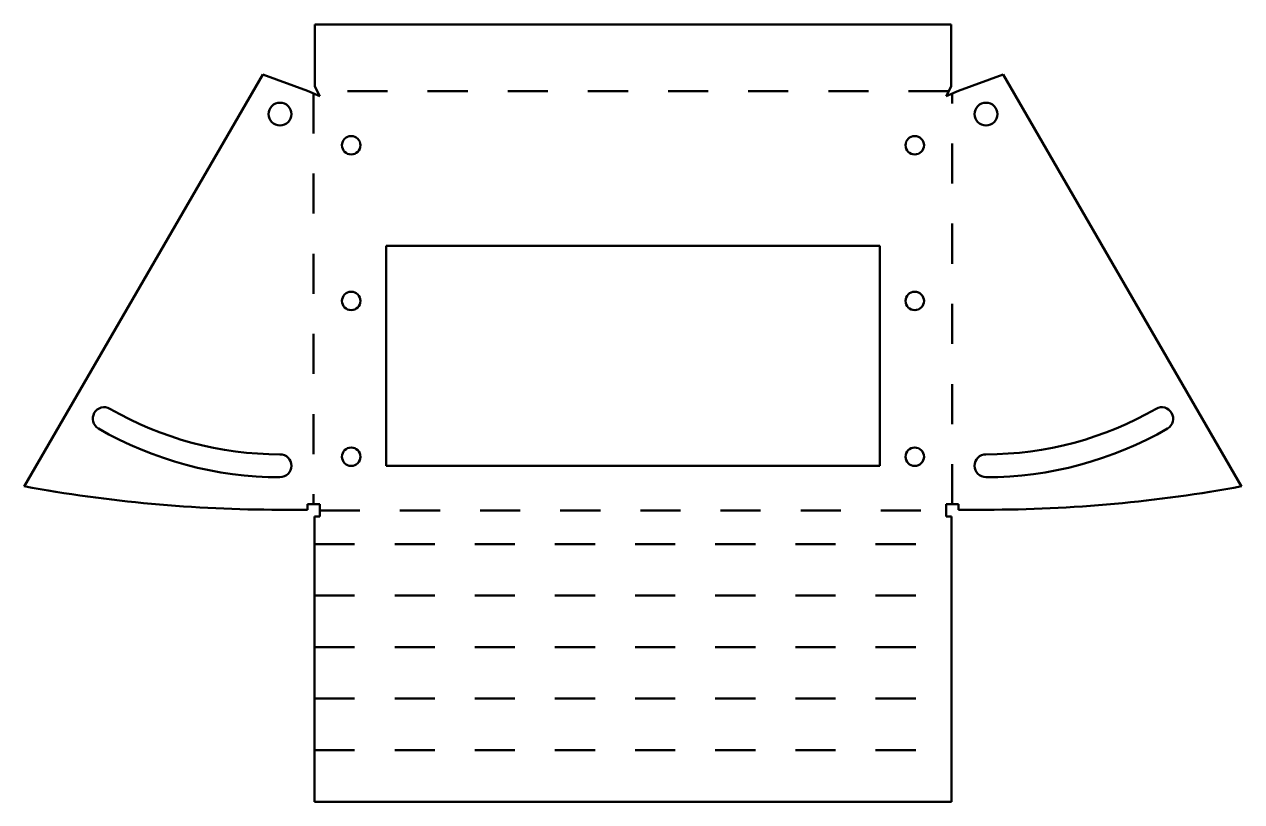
# Model space of a CAD drawing. Header units: inches. Extents: x 1.9 to 15.8, y 3.6 to 12.5.
import ezdxf

# ---------------------------------------------------------------- set-up
doc = ezdxf.new("R2010")
doc.units = ezdxf.units.IN
doc.header["$MEASUREMENT"] = 0
doc.linetypes.add('Dashed Space', pattern=[0.912, 0.456, -0.456])
doc.layers.add('IV_BEND_DOWN', color=131, linetype='Dashed Space', lineweight=50, true_color=0x80ffff)
doc.layers.add('IV_EXTERIOR_PROFILES', color=7, linetype='Continuous', lineweight=50)
doc.layers.add('IV_INTERIOR_PROFILES', color=7, linetype='Continuous', lineweight=50)

msp = doc.modelspace()

# ---------------------------------------------------------------- linework, layer by layer
at = {"layer": 'IV_BEND_DOWN'}
for p, q in [((5.208, 11.675), (5.208, 7.001)), ((12.433, 11.7), (5.251, 11.7)), ((12.475, 7.001), (12.475, 11.675)), ((5.278, 6.931), (12.405, 6.931)), ((5.218, 6.548), (12.465, 6.548)), ((5.218, 5.962), (12.465, 5.962)), ((5.218, 5.376), (12.465, 5.376)), ((5.218, 4.79), (12.465, 4.79)), ((5.218, 4.204), (12.465, 4.204))]:
    msp.add_line(p, q, dxfattribs=at)
at = {"layer": 'IV_EXTERIOR_PROFILES'}
for p, q in [((5.223, 11.754), (5.223, 12.46)), ((12.46, 12.46), (5.223, 12.46)), ((12.46, 12.46), (12.46, 11.754)), ((4.629, 11.889), (1.916, 7.205)), ((5.138, 11.704), (4.629, 11.889)), ((13.054, 11.889), (12.545, 11.704)), ((15.767, 7.205), (13.054, 11.889)), ((5.138, 11.704), (5.278, 11.645)), ((5.223, 11.754), (5.278, 11.645)), ((12.46, 11.754), (12.405, 11.645)), ((12.545, 11.704), (12.405, 11.645)), ((5.138, 6.939), (4.825, 6.939)), ((5.138, 6.939), (5.138, 7.001)), ((5.138, 7.001), (5.278, 7.001)), ((5.278, 6.861), (5.278, 7.001)), ((12.405, 7.001), (12.405, 6.861)), ((12.405, 7.001), (12.545, 7.001)), ((12.545, 7.001), (12.545, 6.939)), ((12.858, 6.939), (12.545, 6.939)), ((5.218, 3.618), (5.218, 6.861)), ((5.218, 6.861), (5.278, 6.861)), ((12.405, 6.861), (12.465, 6.861)), ((12.465, 6.861), (12.465, 3.618)), ((12.465, 3.618), (5.218, 3.618))]:
    msp.add_line(p, q, dxfattribs=at)
for centre, start, end in [((4.825, 22.939), 259.5245, 270), ((12.858, 22.939), 270, 280.4755)]:
    msp.add_arc(centre, 16, start, end, dxfattribs=at)
at = {"layer": 'IV_INTERIOR_PROFILES'}
for p, q in [((6.034, 7.439), (6.034, 9.939)), ((6.034, 9.939), (11.649, 9.939)), ((11.649, 9.939), (11.649, 7.439)), ((11.649, 7.439), (6.034, 7.439))]:
    msp.add_line(p, q, dxfattribs=at)
for centre, radius in [((4.825, 11.439), 0.13), ((12.858, 11.439), 0.13), ((5.635, 11.085), 0.105), ((12.048, 11.085), 0.105), ((5.635, 9.314), 0.105), ((12.048, 9.314), 0.105), ((5.635, 7.542), 0.105), ((12.048, 7.542), 0.105)]:
    msp.add_circle(centre, radius, dxfattribs=at)
for centre, radius, start, end in [((2.825, 7.975), 0.13, 60, 240), ((4.825, 11.439), 3.87, 240, 270), ((12.858, 11.439), 3.87, 270, 300), ((14.858, 7.975), 0.13, 300, 120), ((4.825, 11.439), 4.13, 240, 270), ((12.858, 11.439), 4.13, 270, 300), ((4.825, 7.439), 0.13, 270, 90), ((12.858, 7.439), 0.13, 90, 270)]:
    msp.add_arc(centre, radius, start, end, dxfattribs=at)

doc.saveas('drawing.dxf')
